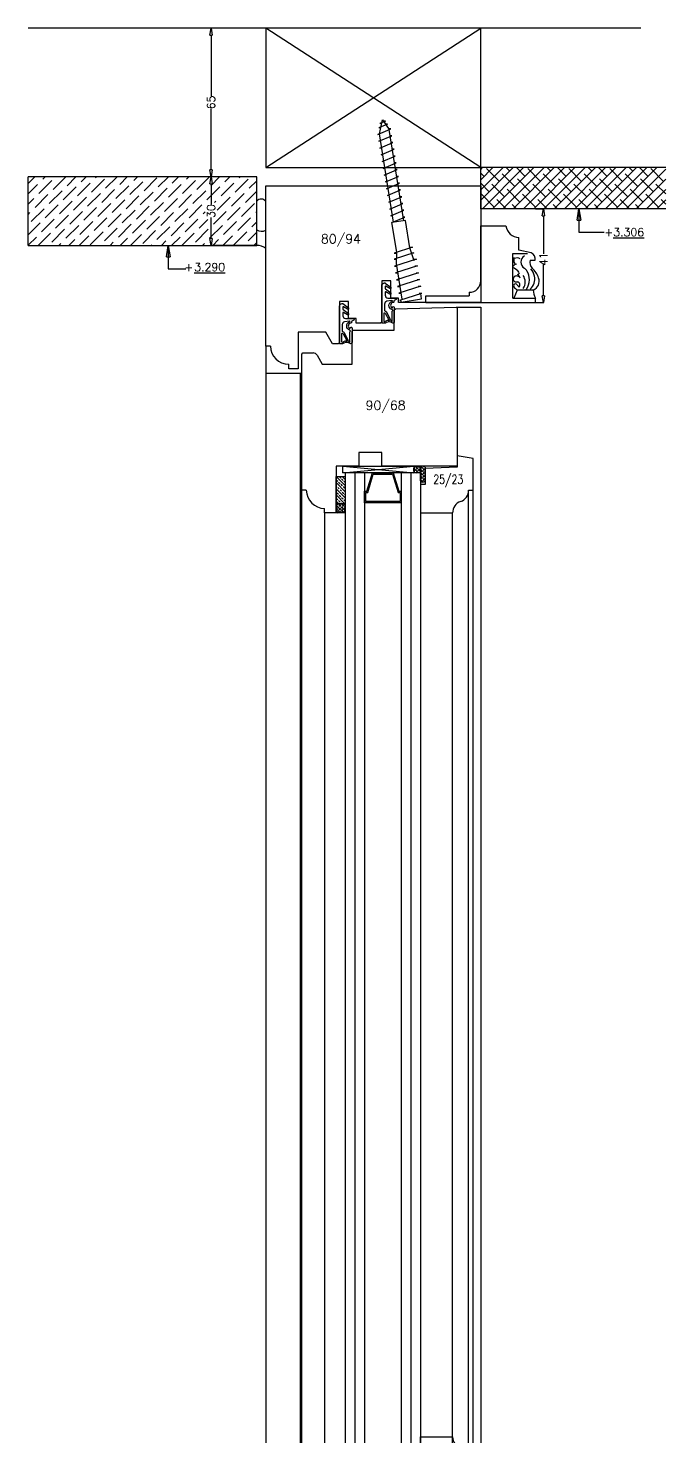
# Model space of a CAD drawing. Header units: millimetres. Extents: x 2806 to 10642, y -276 to 6064.
# Drawn here: x 4920 to 5199, y 5213 to 5829 of the extents above; entities that cross this region are included whole.
import ezdxf
from ezdxf.enums import TextEntityAlignment as Align

# ---------------------------------------------------------------- set-up
doc = ezdxf.new("R2010")
doc.units = ezdxf.units.MM
doc.layers.get('0').update_dxf_attribs({"color": 250})
doc.layers.add('dim', color=7, linetype='Continuous')
doc.styles.add('romans', font='romans.shx')
doc.dimstyles.new('Ech 1-1', dxfattribs={"dimtxt": 3.5, "dimasz": 3, "dimexe": 0.25, "dimexo": 0, "dimgap": 0.01, "dimtad": 0, "dimdec": 8, "dimzin": 12, "dimtxsty": 'romans', "dimblk": 'CLOSEDBLANK', "dimcen": 2.5, "dimclrd": 9, "dimclre": 9, "dimclrt": 6, "dimadec": 4, "dimazin": 3, "dimtfac": 1, "dimtdec": 8, "dimtmove": 0, "dimatfit": 3, "dimldrblk": 'CLOSEDBLANK', "dimfxl": 1, "dimarcsym": 0})

# ---------------------------------------------------------------- blocks, each defined once
blk = doc.blocks.new('_ClosedBlank')
at = {"color": 0, "linetype": 'ByBlock', "lineweight": -2}
for p, q in [((-1, 0.1666666666666667), (0, 0)), ((-1, 0.1666666666666667), (-1, -0.1666666666666667)), ((0, 0), (-1, -0.1666666666666667))]:
    blk.add_line(p, q, dxfattribs=at)
blk = doc.blocks.new('*D64')
at = {"layer": 'Defpoints', "color": 0, "transparency": 16777216}
for p in [(5020.408550265999, 5764.473250060501), (5000.417736265952, 5734.473250060501), (5020.408550265999, 5734.473250060501)]:
    blk.add_point(p, dxfattribs=at)
at = {"layer": 'dim', "color": 9, "lineweight": -2, "transparency": 16777216}
for p, q in [((5020.408550265999, 5764.473250060501), (5000.167736265952, 5764.473250060501)), ((5000.417736265952, 5761.473250060501), (5000.417736265952, 5752.316583393836)), ((5000.417736265952, 5737.473250060501), (5000.417736265952, 5746.629916727169)), ((5020.408550265999, 5734.473250060501), (5000.167736265952, 5734.473250060501))]:
    blk.add_line(p, q, dxfattribs=at)
at = {"layer": 'dim', "color": 9, "lineweight": -2, "transparency": 16777216, "xscale": 3, "yscale": 3, "zscale": 3}
for p, rotation in [((5000.417736265952, 5764.473250060501), 90), ((5000.417736265952, 5734.473250060501), 270)]:
    blk.add_blockref('_ClosedBlank', p, dxfattribs=dict(at, rotation=rotation))
at = {"layer": 'dim', "color": 6, "transparency": 16777216, "insert": (5000.417736265951, 5749.473250060503), "char_height": 3.5, "attachment_point": 5, "rotation": 90, "style": 'romans'}
blk.add_mtext('30', dxfattribs=at)
blk = doc.blocks.new('*D65')
at = {"layer": 'Defpoints', "color": 0, "transparency": 16777216}
for p in [(5000.417736265951, 5829.4732500605), (5024.408379362019, 5829.4732500605), (5020.408550265999, 5764.473250060501)]:
    blk.add_point(p, dxfattribs=at)
at = {"layer": 'dim', "color": 9, "lineweight": -2, "transparency": 16777216}
for p, q in [((5024.408379362019, 5829.4732500605), (5000.167736265951, 5829.4732500605)), ((5000.417736265951, 5826.4732500605), (5000.417736265951, 5799.733250060501)), ((5000.417736265951, 5767.473250060501), (5000.417736265951, 5794.2132500605)), ((5020.408550265999, 5764.473250060501), (5000.167736265951, 5764.473250060501))]:
    blk.add_line(p, q, dxfattribs=at)
at = {"layer": 'dim', "color": 9, "lineweight": -2, "transparency": 16777216, "xscale": 3, "yscale": 3, "zscale": 3}
for p, rotation in [((5000.417736265951, 5829.4732500605), 90), ((5000.417736265951, 5764.473250060501), 270)]:
    blk.add_blockref('_ClosedBlank', p, dxfattribs=dict(at, rotation=rotation))
at = {"layer": 'dim', "color": 6, "transparency": 16777216, "insert": (5000.41773626595, 5796.973250060501), "char_height": 3.5, "attachment_point": 5, "rotation": 90, "style": 'romans'}
blk.add_mtext('65', dxfattribs=at)
blk = doc.blocks.new('*D66')
at = {"layer": 'Defpoints', "color": 0, "transparency": 16777216}
for p in [(5142.408379361996, 5750.473250060501), (5145.842854142112, 5750.473250060501), (5142.408379361996, 5709.473250060501)]:
    blk.add_point(p, dxfattribs=at)
at = {"layer": 'dim', "color": 9, "lineweight": -2, "transparency": 16777216}
for p, q in [((5142.408379361996, 5750.473250060501), (5146.092854142112, 5750.473250060501)), ((5145.842854142112, 5747.473250060501), (5145.842854142112, 5730.816583393836)), ((5145.842854142112, 5712.473250060501), (5145.842854142112, 5726.129916727169)), ((5142.408379361996, 5709.473250060501), (5146.092854142112, 5709.473250060501))]:
    blk.add_line(p, q, dxfattribs=at)
at = {"layer": 'dim', "color": 9, "lineweight": -2, "transparency": 16777216, "xscale": 3, "yscale": 3, "zscale": 3}
for p, rotation in [((5145.842854142112, 5750.473250060501), 90), ((5145.842854142112, 5709.473250060501), 270)]:
    blk.add_blockref('_ClosedBlank', p, dxfattribs=dict(at, rotation=rotation))
at = {"layer": 'dim', "color": 6, "transparency": 16777216, "insert": (5145.842854142111, 5728.473250060503), "char_height": 3.5, "attachment_point": 5, "rotation": 90, "style": 'romans'}
blk.add_mtext('41', dxfattribs=at)

msp = doc.modelspace()

# ---------------------------------------------------------------- linework, layer by layer
for p, q in [((5188.408379362019, 5829.4732500605), (4920.40837936202, 5829.4732500605)), ((5118.408379362019, 5768.4732500605), (5024.408379362019, 5829.4732500605)), ((5024.408379362019, 5768.4732500605), (5118.408379362019, 5829.4732500605)), ((5118.408379362019, 5829.4732500605), (5024.408379362019, 5829.4732500605)), ((5024.408379362019, 5829.4732500605), (5024.408379362019, 5768.4732500605)), ((5118.408379362019, 5768.4732500605), (5118.408379362019, 5829.4732500605)), ((5077.631922260711, 5787.462623370669), (5073.841693801014, 5785.83868359195)), ((5074.611974221609, 5785.772924002165), (5073.841693801014, 5785.83868359195)), ((5074.078180105595, 5783.26260715365), (5075.374537244484, 5789.359090928617)), ((5076.692872276805, 5788.79880721171), (5074.248430109317, 5787.751475391275)), ((5075.018710529911, 5787.685715801489), (5074.248430109317, 5787.751475391275)), ((5075.374537244484, 5789.359090928617), (5078.331863486544, 5785.151081126106)), ((5076.692872276803, 5788.79880721171), (5075.709283432047, 5788.882777149438)), ((5077.631922260711, 5787.462623370669), (5076.648333415954, 5787.546593308396)), ((5084.756929598212, 5745.290585012025), (5078.331863486544, 5785.151081126106)), ((5080.314273684568, 5744.574478572334), (5074.078180105595, 5783.26260715365)), ((5024.408379362019, 5768.4732500605), (5118.408379362019, 5768.4732500605)), ((5199.408379361995, 5768.473250060501), (5118.408379361994, 5768.473250060501)), ((5118.408379361994, 5750.473250060501), (5118.408379361994, 5768.473250060501)), ((4920.408550265999, 5734.473250060501), (4920.408550265999, 5764.473250060501)), ((5020.408550265999, 5764.473250060501), (4920.408550265999, 5764.473250060501)), ((5020.408550265999, 5734.473250060501), (5020.408550265999, 5764.473250060501)), ((5024.408379361996, 5690.473250060501), (5024.408379361996, 5760.473250060536)), ((5024.408379361996, 5760.473250060536), (5118.408379361994, 5760.473250060536)), ((5118.408379361994, 5760.473250060536), (5118.408379361995, 5709.473250060501)), ((5199.408379361995, 5750.473250060501), (5118.408379361994, 5750.473250060501)), ((5085.497372250486, 5745.409936085307), (5079.573831032294, 5744.455127499053)), ((5081.660215052973, 5731.511400430204), (5079.573831032294, 5744.455127499053)), ((5087.442056528287, 5733.345300679047), (5085.497372250486, 5745.409936085307)), ((5118.408379361996, 5718.973250060502), (5118.408379361996, 5742.973250060502)), ((5118.408379361996, 5742.973250060502), (5129.408379361996, 5742.973250060502)), ((5135.073695057928, 5732.339738668026), (5135.073695057928, 5737.896856031575)), ((4920.408550265999, 5734.473250060501), (5020.408550265999, 5734.473250060501)), ((5088.501781848834, 5733.683246303361), (5080.521747217617, 5731.138419136168)), ((5080.521747217617, 5731.138419136168), (5081.633987010408, 5731.150569993479)), ((5089.216223219367, 5731.233403453392), (5080.531323244873, 5728.463795247308)), ((5081.549725608328, 5726.54128255654), (5081.660215052973, 5731.511400430204)), ((5087.389542056043, 5733.671095446048), (5088.501781848834, 5733.683246303361)), ((5089.250329191977, 5727.782533718671), (5087.442056528287, 5733.345300679047)), ((5088.132413768975, 5731.221563188306), (5089.216223219367, 5731.233403453392)), ((5132.408379361995, 5711.473250060501), (5132.408379361995, 5730.973250060501)), ((5132.408379361995, 5730.973250060501), (5138.908379361995, 5730.973250060501)), ((5140.529575120406, 5731.200021700003), (5135.073695057928, 5732.339738668026)), ((5080.531323244873, 5728.463795247308), (5081.643563037662, 5728.475946104621)), ((5084.069624602217, 5710.908070024862), (5081.549725608328, 5726.54128255654)), ((5140.099671121083, 5727.973250060501), (5142.193793429855, 5727.973250060501)), ((5079.108379361995, 5718.973250060501), (5075.108379361995, 5718.973250060501)), ((5075.108379361995, 5718.973250060501), (5075.108379361995, 5700.973250060501)), ((5079.108379361995, 5711.473250060501), (5079.108379361995, 5718.973250060501)), ((5092.166361538966, 5716.604127957949), (5082.532494988543, 5713.531895009644)), ((5091.054121746176, 5716.591977100637), (5092.166361538966, 5716.604127957949)), ((5082.408379361995, 5711.473250060501), (5079.108379361995, 5711.473250060501)), ((5081.808379361995, 5711.473250060501), (5081.808379361995, 5711.443398745308)), ((5082.408379361995, 5709.473250060501), (5082.408379361995, 5711.473250060501)), ((5082.532494988543, 5713.531895009644), (5083.644734781334, 5713.544045866958)), ((5083.009899281671, 5710.570124400549), (5092.643765832093, 5713.642357348854)), ((5083.009899281671, 5710.570124400549), (5083.515462823849, 5710.575647517509)), ((5083.662662480896, 5709.662434913038), (5083.503527716521, 5710.649691782736)), ((5083.662662480896, 5709.662434913038), (5092.547974308183, 5711.094647792419)), ((5091.531526039304, 5713.630206491542), (5092.643765832093, 5713.642357348854)), ((5092.547974308183, 5711.094647792419), (5092.162072504572, 5713.488745701438)), ((5094.408379361996, 5709.473250060502), (5094.408379361995, 5712.473250060501)), ((5094.408379361995, 5712.473250060501), (5113.408379361996, 5712.473250060501)), ((5113.408379361996, 5713.973250060502), (5113.408379361996, 5712.473250060501)), ((5132.408379361995, 5711.473250060501), (5142.408379361996, 5711.473250060501)), ((5134.352696774632, 5714.973250060496), (5132.882772843928, 5711.473250060501)), ((5141.408379361996, 5714.973250060496), (5134.352696774632, 5714.973250060496)), ((5142.408379361996, 5709.473250060501), (5142.408379361996, 5711.473250060501)), ((5060.608379361995, 5709.973250060501), (5056.608379361995, 5709.973250060501)), ((5056.608379361995, 5709.973250060501), (5056.608379361995, 5691.973250060501)), ((5060.608379361995, 5702.473250060501), (5060.608379361995, 5709.973250060501)), ((5080.608379361995, 5706.257104227167), (5081.108209906079, 5706.770120647588)), ((5080.608379361995, 5697.473250060501), (5080.608379361995, 5706.257104227167)), ((5081.108209906079, 5706.770120647588), (5107.608548817911, 5707.473250060501)), ((5118.408379361995, 5709.473250060501), (5082.408379361995, 5709.473250060501)), ((5094.408379361996, 5709.473250060502), (5118.408379361995, 5709.473250060501)), ((5107.608548817911, 5707.473250060501), (5118.408379361995, 5707.473250060501)), ((5107.608548817911, 5707.473250060501), (5108.108379361996, 5706.986266480922)), ((5108.108379361996, 5706.986266480922), (5108.108379361995, 5637.973250060501)), ((5118.408379361996, 5709.473250060501), (5142.408379361996, 5709.473250060501)), ((5118.408379361995, 5707.473250060501), (5118.408379361995, 3387.473250060526)), ((5063.908379361995, 5702.473250060501), (5060.608379361995, 5702.473250060501)), ((5063.308379361995, 5702.473250060501), (5063.308379361995, 5702.443398745308)), ((5063.908379361995, 5700.473250060501), (5063.908379361995, 5702.473250060501)), ((5074.608379361995, 5700.473250060501), (5063.908379361995, 5700.473250060501)), ((5075.108379361995, 5700.973250060501), (5074.608379361995, 5700.473250060501)), ((5050.608379361995, 5696.473250060501), (5038.608379361995, 5696.473250060501)), ((5038.608379361995, 5696.473250060501), (5038.608379361995, 5680.473250060501)), ((5053.608379361995, 5691.473250060501), (5050.608379361995, 5696.473250060501)), ((5056.608379361995, 5691.973250060501), (5056.108379361995, 5691.473250060501)), ((5062.108379361995, 5696.973250060501), (5062.608379361995, 5697.473250060501)), ((5062.108379361995, 5682.473250060501), (5062.108379361995, 5696.973250060501)), ((5062.608379361995, 5697.473250060501), (5080.608379361995, 5697.473250060501)), ((5024.408379361995, 5690.473250060501), (5024.408379361996, 3457.961746379495)), ((5026.408379361996, 5690.473250060501), (5024.408379361996, 5690.473250060501)), ((5040.108379361995, 5686.973250060501), (5040.608379361995, 5687.473250060501)), ((5040.108379361995, 5627.473250060503), (5040.108379361995, 5686.973250060501)), ((5040.608379361995, 5687.473250060501), (5045.058310158672, 5687.473250060501)), ((5046.788372537195, 5686.476686240046), (5049.11036552133, 5682.473250060501)), ((5056.108379361995, 5691.473250060501), (5053.608379361995, 5691.473250060501)), ((5034.408379361996, 5680.473250060501), (5034.408379361996, 5682.473250060501)), ((5038.608379361995, 5680.473250060501), (5034.408379361996, 5680.473250060501)), ((5049.11036552133, 5682.473250060501), (5062.108379361995, 5682.473250060501)), ((5040.108379361995, 5678.473250060501), (5024.408379361995, 5678.473250060501)), ((5039.608379361995, 3460.799061079617), (5039.608379361995, 5678.473250060501)), ((5075.108379361993, 5643.973250060507), (5065.108379361993, 5643.973250060507)), ((5065.108379361993, 5643.973250060507), (5065.108379361993, 5637.973250060507)), ((5075.108379361993, 5637.973250060507), (5075.108379361993, 5643.973250060507)), ((5065.108379361993, 5637.973250060507), (5055.108379361993, 5637.973250060507)), ((5055.108379361993, 5637.973250060507), (5055.108379361993, 5617.473250060507)), ((5058.108379361995, 5634.973250060501), (5089.108379361995, 5637.973250060501)), ((5058.108379361995, 5637.973250060501), (5089.108379361995, 5634.973250060501)), ((5058.108379361995, 5634.973250060501), (5058.108379361995, 5637.973250060501)), ((5058.108379361995, 5637.973250060501), (5089.108379361995, 5637.973250060501)), ((5108.108379361995, 5637.973250060501), (5075.108379361993, 5637.973250060507)), ((5089.108379361995, 5637.973250060501), (5089.108379361995, 5634.973250060501)), ((5090.108379361995, 5637.973250060498), (5092.108379361973, 5637.973250060496)), ((5092.108379361973, 5637.973250060496), (5092.108379362002, 5634.973250060496)), ((5092.108379361995, 5631.473250060527), (5092.108379361995, 5637.462450502616)), ((5108.108379361994, 5637.473250060523), (5094.108379361994, 5636.973250060523)), ((5094.108379361995, 5637.462450502616), (5094.108379361995, 5631.473250060527)), ((5094.108379361994, 5636.973250060523), (5094.108379361997, 5629.973250060523)), ((5115.108379361991, 5641.223250060523), (5108.108379361991, 5642.473250060523)), ((5108.108379361991, 5642.473250060523), (5108.108379361994, 5637.473250060523)), ((5115.108379361994, 5627.473250060525), (5115.108379361991, 5641.223250060523)), ((5055.108379362046, 5633.473250060501), (5059.108379362046, 5633.473250060501)), ((5055.108379362046, 5621.473250060501), (5055.108379362046, 5633.473250060501)), ((5089.108379361995, 5634.973250060501), (5058.108379361995, 5634.973250060501)), ((5059.108379361995, 5634.973250060501), (5059.108379361994, 3459.973250060516)), ((5092.108379361994, 5634.973250060501), (5059.108379361994, 5634.973250060501)), ((5059.108379362046, 5633.473250060501), (5059.108379362046, 5621.473250060501)), ((5063.358379361995, 5634.973250060501), (5063.358379361994, 3459.973250060516)), ((5067.608379361995, 5634.973250060501), (5067.608379361994, 3459.973250060516)), ((5068.607919097529, 5626.97359526878), (5071.041249884598, 5634.97359526878)), ((5068.963458116643, 5626.47359526878), (5071.396788903711, 5634.47359526878)), ((5071.041249884598, 5634.97359526878), (5080.174588317816, 5634.97359526878)), ((5071.396788903711, 5634.47359526878), (5079.819049298701, 5634.47359526878)), ((5079.819049298701, 5634.47359526878), (5082.252380085771, 5626.47359526878)), ((5080.174588317816, 5634.97359526878), (5082.607919104885, 5626.97359526878)), ((5083.608379361995, 5634.973250060501), (5083.608379361994, 3459.973250060516)), ((5087.858379361995, 5634.973250060503), (5087.858379361994, 3459.973250060516)), ((5092.108379362002, 5634.973250060496), (5090.108379362002, 5634.973250060496)), ((5092.108379361995, 5634.973250060501), (5092.108379361994, 3459.973250060516)), ((5040.108379361995, 4335.473250060515), (5040.108379361994, 5627.473250060503)), ((5042.108379361995, 5627.473250060501), (5040.108379361995, 5627.473250060503)), ((5067.607919097529, 5621.97359526878), (5067.607919097529, 5626.97359526878)), ((5067.607919097529, 5626.97359526878), (5068.607919097529, 5626.97359526878)), ((5068.107919097529, 5622.47359526878), (5068.107919097529, 5626.47359526878)), ((5068.107919097529, 5626.47359526878), (5068.963458116643, 5626.47359526878)), ((5082.252380085771, 5626.47359526878), (5083.107919104885, 5626.47359526878)), ((5082.607919104885, 5626.97359526878), (5083.607919104885, 5626.97359526878)), ((5083.107919104885, 5626.47359526878), (5083.107919104885, 5622.47359526878)), ((5083.607919104885, 5626.97359526878), (5083.607919104885, 5621.97359526878)), ((5094.108379361997, 5629.973250060523), (5092.108379361994, 5629.973250060523)), ((5092.108379361994, 5629.973250060523), (5092.108379361994, 5617.473250060523)), ((5113.108379361994, 5627.473250060525), (5115.108379361994, 5627.473250060525)), ((5113.108379361994, 4335.473250060521), (5113.108379361994, 5627.240155798033)), ((5115.108379361992, 4335.473250060521), (5115.108379361992, 5627.473250060505)), ((5050.108379361994, 5617.473250060501), (5050.108379361995, 5619.473250060501)), ((5055.108379362046, 5621.473250060501), (5059.108379362046, 5621.473250060501)), ((5055.108379362046, 5617.4732500605), (5055.108379362046, 5621.473250060501)), ((5059.108379362046, 5621.473250060501), (5055.108379362046, 5621.473250060501)), ((5059.108379362046, 5621.473250060501), (5059.108379362046, 5617.4732500605)), ((5083.607919104885, 5621.97359526878), (5067.607919097529, 5621.97359526878)), ((5083.107919104885, 5622.47359526878), (5068.107919097529, 5622.47359526878)), ((5055.108379361995, 5617.473250060501), (5050.108379361994, 5617.473250060501)), ((5050.108379361995, 5617.473250060496), (5050.108379361994, 4345.473250060515)), ((5059.108379362046, 5617.4732500605), (5055.108379362046, 5617.4732500605)), ((5092.108379361994, 5617.473250060523), (5106.108379361994, 5617.473250060523)), ((5106.108379361994, 4345.473250060522), (5106.108379361994, 5617.473250060525)), ((5092.108379361993, 5183.473250060522), (5092.108379361994, 5213.473250060522)), ((5092.108379361994, 5213.473250060522), (5106.108379361994, 5213.473250060522))]:
    msp.add_line(p, q)
at = {"linetype": 'Continuous'}
for p, q in [((5118.408379361994, 5767.6971867771), (5119.184442645394, 5768.473250060501)), ((5118.408379361994, 5763.207058716565), (5123.67457070593, 5768.473250060501)), ((5118.408379361994, 5758.716930656031), (5128.164698766464, 5768.473250060501)), ((5118.408379361994, 5754.226802595496), (5132.654826826999, 5768.473250060501)), ((5119.87185516416, 5764.670534518732), (5118.408379361995, 5766.134010320897)), ((5119.144954887534, 5750.473250060502), (5137.144954887533, 5768.473250060501)), ((5126.607047254962, 5762.425470488464), (5120.994387179294, 5768.038130564132)), ((5123.635082948068, 5750.473250060501), (5141.635082948068, 5768.473250060501)), ((5133.342239345764, 5760.180406458197), (5127.729579270096, 5765.793066533864)), ((5128.125211008603, 5750.473250060501), (5146.125211008602, 5768.473250060501)), ((5131.097175315496, 5766.915598548999), (5129.539523803993, 5768.473250060502)), ((5132.615339069138, 5750.473250060502), (5150.615339069137, 5768.473250060501)), ((5137.832367406299, 5764.670534518731), (5134.029651864528, 5768.473250060501)), ((5137.105467129672, 5750.473250060501), (5155.105467129672, 5768.473250060501)), ((5144.5675594971, 5762.425470488464), (5138.954899421432, 5768.038130564132)), ((5141.595595190207, 5750.473250060502), (5159.595595190206, 5768.473250060501)), ((5151.302751587902, 5760.180406458197), (5145.690091512234, 5765.793066533864)), ((5146.085723250741, 5750.473250060501), (5164.085723250741, 5768.473250060501)), ((5149.057687557634, 5766.915598548999), (5147.500036046131, 5768.473250060502)), ((5150.575851311276, 5750.473250060502), (5168.575851311275, 5768.473250060501)), ((5155.792879648438, 5764.670534518732), (5151.990164106667, 5768.473250060502)), ((5155.06597937181, 5750.473250060501), (5173.06597937181, 5768.473250060501)), ((5162.528071739238, 5762.425470488464), (5156.91541166357, 5768.038130564132)), ((5159.556107432345, 5750.473250060502), (5177.556107432344, 5768.473250060501)), ((5169.263263830041, 5760.180406458197), (5163.650603754373, 5765.793066533865)), ((5164.04623549288, 5750.473250060501), (5182.04623549288, 5768.473250060501)), ((5167.018199799772, 5766.915598548999), (5165.46054828827, 5768.473250060501)), ((5168.536363553414, 5750.473250060502), (5186.536363553413, 5768.473250060501)), ((5173.753391890576, 5764.670534518732), (5169.950676348805, 5768.473250060502)), ((5173.026491613949, 5750.473250060501), (5191.026491613949, 5768.473250060501)), ((5180.488583981376, 5762.425470488464), (5174.875923905708, 5768.038130564132)), ((5177.516619674484, 5750.473250060502), (5195.516619674483, 5768.473250060501)), ((5187.223776072179, 5760.180406458197), (5181.611115996511, 5765.793066533865)), ((5182.006747735019, 5750.473250060502), (5199.408379361995, 5767.874881687479)), ((5184.978712041911, 5766.915598548999), (5183.421060530409, 5768.473250060501)), ((5191.713904132713, 5764.670534518732), (5187.911188590942, 5768.473250060502)), ((5198.449096223515, 5762.425470488463), (5192.836436147847, 5768.038130564131)), ((4920.408550266, 5757.019639192213), (4924.551455434909, 5761.162544361122)), ((4920.622593381943, 5761.72381036869), (4923.372033073753, 5764.473250060501)), ((4925.112721442476, 5757.233682308155), (4930.725381518144, 5762.846342383823)), ((4926.796519465176, 5763.407608391389), (4927.862161134287, 5764.4732500605)), ((4931.286647525711, 5758.917480330856), (4936.842417255356, 5764.473250060501)), ((4935.776775586245, 5754.427352270319), (4941.389435661913, 5760.040012345987)), ((4937.460573608946, 5760.601278353556), (4941.33254531589, 5764.473250060501)), ((4941.950701669479, 5756.11115029302), (4947.563361745147, 5761.723810368688)), ((4943.63449969218, 5762.285076376254), (4945.822673376424, 5764.473250060498)), ((4948.124627752714, 5757.794948315721), (4953.737287828382, 5763.407608391389)), ((4949.808425775414, 5763.968874398955), (4950.312801436958, 5764.473250060499)), ((4954.298553835949, 5759.47874633842), (4959.293057558027, 5764.473250060498)), ((4958.788681896485, 5754.988618277887), (4964.401341972153, 5760.601278353555)), ((4960.472479919184, 5761.162544361121), (4963.783185618561, 5764.473250060498)), ((4964.962607979719, 5756.672416300587), (4970.575268055387, 5762.285076376254)), ((4966.64640600242, 5762.846342383822), (4968.273313679096, 5764.473250060498)), ((4971.136534062955, 5758.356214323288), (4976.749194138622, 5763.968874398955)), ((4977.310460146188, 5760.040012345987), (4981.743697860698, 5764.473250060497)), ((4981.800588206724, 5755.549884285453), (4987.413248282392, 5761.162544361121)), ((4983.484386229423, 5761.723810368687), (4986.233825921235, 5764.473250060499)), ((4987.974514289958, 5757.233682308153), (4993.587174365626, 5762.846342383821)), ((4989.658312312658, 5763.407608391388), (4990.723953981769, 5764.473250060499)), ((4994.148440373194, 5758.917480330854), (4999.704210102838, 5764.473250060499)), ((4998.638568433729, 5754.427352270321), (5004.251228509397, 5760.040012345989)), ((5000.322366456428, 5760.601278353553), (5004.194338163371, 5764.473250060497)), ((5004.812494516966, 5756.111150293022), (5010.425154592634, 5761.72381036869)), ((5006.496292539664, 5762.285076376255), (5008.684466223907, 5764.473250060499)), ((5010.986420600198, 5757.794948315721), (5016.599080675866, 5763.407608391389)), ((5012.6702186229, 5763.968874398956), (5013.174594284443, 5764.473250060499)), ((5017.160346683433, 5759.478746338421), (5020.408550265997, 5762.726949920985)), ((5122.116919194426, 5757.935342427931), (5118.408379361993, 5761.643882260364)), ((5128.852111285229, 5755.690278397663), (5123.239451209561, 5761.302938473331)), ((5140.077431436565, 5757.93534242793), (5134.464771360897, 5763.548002503598)), ((5146.812623527368, 5755.690278397662), (5141.1999634517, 5761.30293847333)), ((5158.037943678703, 5757.93534242793), (5152.425283603035, 5763.548002503598)), ((5164.773135769507, 5755.690278397663), (5159.160475693839, 5761.302938473331)), ((5175.998455920841, 5757.93534242793), (5170.385795845174, 5763.548002503598)), ((5182.733648011645, 5755.690278397663), (5177.120987935977, 5761.302938473331)), ((5186.496875795553, 5750.473250060502), (5199.408379361996, 5763.384753626944)), ((5193.95896816298, 5757.93534242793), (5188.346308087313, 5763.548002503598)), ((5199.408379361995, 5756.97605928945), (5195.081500178114, 5761.302938473331)), ((4920.408550265999, 5752.529511131678), (4922.867657412209, 5754.988618277888)), ((4923.428923419776, 5751.059756224921), (4929.041583495444, 5756.672416300589)), ((4929.602849503011, 5752.743554247621), (4935.215509578679, 5758.356214323289)), ((4934.092977563544, 5748.253426187085), (4939.705637639212, 5753.866086262753)), ((4940.26690364678, 5749.937224209786), (4945.879563722448, 5755.549884285454)), ((4946.440829730014, 5751.621022232485), (4952.053489805682, 5757.233682308153)), ((4952.61475581325, 5753.304820255186), (4958.227415888918, 5758.917480330854)), ((4957.104883873784, 5748.814692194652), (4962.717543949452, 5754.42735227032)), ((4963.27880995702, 5750.498490217353), (4968.891470032688, 5756.111150293021)), ((4969.452736040254, 5752.182288240052), (4975.065396115921, 5757.79494831572)), ((4975.626662123488, 5753.866086262752), (4981.239322199156, 5759.47874633842)), ((4980.116790184024, 5749.375958202218), (4985.729450259691, 5754.988618277886)), ((4986.290716267259, 5751.05975622492), (4991.903376342927, 5756.672416300587)), ((4992.464642350493, 5752.743554247619), (4998.077302426161, 5758.356214323287)), ((5001.882927617779, 5753.181583393835), (5002.567430486699, 5753.866086262755)), ((5003.128696494264, 5749.937224209786), (5008.741356569932, 5755.549884285454)), ((5009.302622577498, 5751.621022232486), (5014.915282653166, 5757.233682308154)), ((5015.476548660733, 5753.304820255186), (5020.408550265997, 5758.236821860451)), ((5124.361983224695, 5751.200150337128), (5118.749323149027, 5756.812810412795)), ((5129.579011561856, 5750.473250060501), (5125.484515239827, 5754.56774638253)), ((5135.587303376031, 5753.445214367395), (5129.974643300363, 5759.057874443063)), ((5142.322495466833, 5751.200150337128), (5136.709835391165, 5756.812810412795)), ((5147.539523803994, 5750.473250060501), (5143.445027481966, 5754.567746382529)), ((5153.547815618169, 5753.445214367395), (5147.935155542501, 5759.057874443063)), ((5160.283007708971, 5751.200150337128), (5154.670347633303, 5756.812810412795)), ((5165.500036046132, 5750.473250060501), (5161.405539724105, 5754.567746382529)), ((5171.508327860307, 5753.445214367395), (5165.895667784639, 5759.057874443063)), ((5178.24351995111, 5751.200150337128), (5172.630859875442, 5756.812810412796)), ((5183.46054828827, 5750.473250060501), (5179.366051966243, 5754.567746382529)), ((5189.468840102445, 5753.445214367395), (5183.856180026777, 5759.057874443063)), ((5196.204032193248, 5751.200150337128), (5190.59137211758, 5756.812810412796)), ((5190.987003856088, 5750.473250060502), (5199.408379361994, 5758.894625566409)), ((5195.477131916622, 5750.473250060501), (5199.408379361995, 5754.404497505874)), ((5199.408379361996, 5752.485931228915), (5197.326564208382, 5754.567746382529)), ((4920.408550265998, 5748.039383071144), (4921.183859389509, 5748.814692194655)), ((4921.745125397077, 5744.885830141687), (4927.357785472745, 5750.498490217355)), ((4927.91905148031, 5746.569628164384), (4933.531711555978, 5752.182288240052)), ((4932.409179540845, 5742.079500103851), (4938.021839616513, 5747.692160179519)), ((4938.58310562408, 5743.763298126551), (4944.195765699747, 5749.375958202218)), ((4944.757031707315, 5745.447096149252), (4950.369691782983, 5751.05975622492)), ((4950.930957790551, 5747.130894171953), (4956.543617866218, 5752.743554247621)), ((4955.421085851085, 5742.640766111418), (4961.033745926753, 5748.253426187086)), ((4961.595011934319, 5744.324564134117), (4967.207672009987, 5749.937224209785)), ((4967.768938017553, 5746.008362156817), (4973.381598093221, 5751.621022232485)), ((4973.942864100789, 5747.692160179518), (4979.555524176457, 5753.304820255186)), ((4978.432992161324, 5743.202032118985), (4984.045652236992, 5748.814692194653)), ((4984.606918244558, 5744.885830141684), (4990.219578320226, 5750.498490217352)), ((4990.780844327795, 5746.569628164386), (4996.393504403462, 5752.182288240054)), ((4996.95477041103, 5748.253426187086), (4997.792907169928, 5749.091562945984)), ((5001.444898471564, 5743.763298126551), (5007.057558547232, 5749.375958202219)), ((5007.618824554798, 5745.447096149252), (5013.231484630466, 5751.05975622492)), ((5013.792750638032, 5747.13089417195), (5019.4054107137, 5752.743554247618)), ((5019.966676721268, 5748.814692194653), (5020.408550265999, 5749.256565739383)), ((5134.06913962239, 5750.473250060501), (5132.21970733063, 5752.322682352262)), ((5152.029651864529, 5750.473250060501), (5150.180219572769, 5752.322682352261)), ((5169.990164106667, 5750.473250060502), (5168.140731814908, 5752.322682352262)), ((5187.950676348805, 5750.473250060502), (5186.101244057046, 5752.322682352262)), ((4920.408550266, 5739.059126950074), (4925.673987450044, 5744.324564134117)), ((4926.235253457609, 5740.39570208115), (4931.847913533277, 5746.008362156818)), ((4930.725381518145, 5735.905574020616), (4936.338041593813, 5741.518234096284)), ((4936.89930760138, 5737.589372043317), (4942.511967677048, 5743.202032118985)), ((4943.073233684616, 5739.273170066018), (4948.685893760284, 5744.885830141686)), ((4949.24715976785, 5740.956968088717), (4954.859819843517, 5746.569628164385)), ((4953.737287828384, 5736.466840028183), (4959.349947904052, 5742.07950010385)), ((4959.911213911619, 5738.150638050883), (4965.523873987287, 5743.763298126551)), ((4966.085139994854, 5739.834436073584), (4971.697800070522, 5745.447096149252)), ((4972.259066078089, 5741.518234096284), (4977.871726153757, 5747.130894171952)), ((4976.749194138623, 5737.028106035749), (4982.361854214291, 5742.640766111417)), ((4982.92312022186, 5738.711904058451), (4988.535780297528, 5744.324564134119)), ((4989.097046305095, 5740.395702081151), (4994.709706380763, 5746.008362156819)), ((4993.587174365629, 5735.905574020617), (4999.199834441297, 5741.518234096285)), ((4995.270972388328, 5742.07950010385), (4998.956389011646, 5745.764916727168)), ((4999.761100448864, 5737.589372043317), (5005.373760524531, 5743.202032118985)), ((5005.935026532097, 5739.273170066015), (5011.547686607765, 5744.885830141683)), ((5012.108952615334, 5740.956968088718), (5017.721612691002, 5746.569628164386)), ((5018.282878698568, 5742.640766111417), (5020.408550265998, 5744.766437678847)), ((4920.408550265999, 5734.56899888954), (4923.990189427343, 5738.150638050884)), ((4924.802929497495, 5734.473250060501), (4930.164115510578, 5739.834436073585)), ((4933.783185618565, 5734.473250060501), (4934.654243571114, 5735.34430801305)), ((4938.273313679099, 5734.473250060501), (4940.828169654349, 5737.028106035751)), ((4942.763441739634, 5734.473250060501), (4947.002095737583, 5738.71190405845)), ((4947.56336174515, 5734.783042005483), (4953.176021820818, 5740.395702081151)), ((4956.233825921237, 5734.473250060501), (4957.666149881352, 5735.905574020616)), ((4960.723953981772, 5734.473250060501), (4963.840075964587, 5737.589372043317)), ((4965.214082042306, 5734.473250060501), (4970.014002047822, 5739.273170066017)), ((4970.57526805539, 5735.34430801305), (4976.187928131058, 5740.956968088718)), ((4978.68446622391, 5734.473250060501), (4980.678056191593, 5736.466840028184)), ((4983.174594284445, 5734.473250060501), (4986.851982274829, 5738.150638050884)), ((4987.664722344979, 5734.473250060501), (4993.025908358061, 5739.834436073584)), ((4996.644978466048, 5734.473250060501), (4997.516036418597, 5735.34430801305)), ((5001.135106526583, 5734.473250060501), (5003.68996250183, 5737.028106035748)), ((5005.625234587117, 5734.473250060501), (5009.863888585067, 5738.711904058451)), ((5010.425154592634, 5734.783042005482), (5016.037814668302, 5740.39570208115)), ((5016.599080675868, 5736.466840028183), (5020.408550265999, 5740.276309618314)), ((5019.095618768722, 5734.473250060501), (5020.408550265999, 5735.786181557779)), ((4974.194338163376, 5734.473250060501), (4974.504130108357, 5734.783042005482)), ((5089.109446727658, 5637.076780231776), (5089.052581632844, 5637.019915136962)), ((5089.109446727657, 5637.076780231772), (5089.648262094921, 5636.537964864508)), ((5089.850317857646, 5637.817651361764), (5089.311502490382, 5637.2788359945)), ((5089.850317857646, 5637.817651361761), (5090.38913322491, 5637.278835994497)), ((5090.591188987635, 5637.076780231776), (5090.052373620371, 5636.537964864512)), ((5090.591188987633, 5637.076780231773), (5091.130004354897, 5636.537964864509)), ((5091.332060117623, 5637.817651361764), (5090.793244750359, 5637.2788359945)), ((5091.332060117622, 5637.81765136176), (5091.870875484886, 5637.278835994496)), ((5092.072931247609, 5637.076780231774), (5091.534115880345, 5636.53796486451)), ((5092.07293124761, 5637.076780231772), (5092.108379361981, 5637.041332117401)), ((5092.108379361996, 5636.614363077513), (5092.611746614873, 5636.110995824635)), ((5092.813802377598, 5637.39068232189), (5092.274987010334, 5636.851866954627)), ((5092.432644600844, 5637.771840098641), (5092.611746614873, 5637.592738084611)), ((5092.813802377597, 5637.390682321888), (5093.352617744861, 5636.851866954624)), ((5093.368622150898, 5637.94550209519), (5093.015858140322, 5637.592738084614)), ((5093.554673507586, 5636.649811191903), (5093.015858140322, 5636.110995824639)), ((5093.554673507585, 5636.6498111919), (5094.093488874849, 5636.110995824636)), ((5094.108379361995, 5637.203517046311), (5093.75672927031, 5636.851866954627)), ((5055.108379362045, 5633.42704454511), (5059.108379362046, 5629.427044545109)), ((5055.108379362045, 5630.732967708789), (5059.108379362045, 5626.732967708789)), ((5055.162999325316, 5632.025386163677), (5055.836518534396, 5631.351866954597)), ((5056.173278138936, 5631.015107350056), (5056.846797348016, 5630.341588140976)), ((5056.510037743476, 5633.372424581837), (5057.183556952557, 5632.698905372757)), ((5057.520316557097, 5632.362145768217), (5058.193835766177, 5631.688626559137)), ((5057.756250682974, 5633.473250060501), (5059.108379362045, 5632.12112138143)), ((5058.530595370717, 5631.351866954597), (5059.108379362046, 5630.774082963268)), ((5059.103289101133, 5633.473250060501), (5059.108379362045, 5633.468159799589)), ((5089.850317857647, 5636.335909101788), (5089.311502490384, 5635.797093734524)), ((5089.850317857645, 5636.335909101785), (5090.389133224909, 5635.797093734521)), ((5090.591188987633, 5635.595037971799), (5090.05237362037, 5635.056222604535)), ((5090.591188987632, 5635.595037971797), (5091.130004354896, 5635.056222604533)), ((5091.332060117621, 5636.335909101786), (5090.793244750357, 5635.797093734523)), ((5091.332060117621, 5636.335909101786), (5091.870875484885, 5635.797093734522)), ((5092.07293124761, 5635.595037971798), (5091.534115880346, 5635.056222604534)), ((5092.072931247609, 5635.595037971798), (5092.108379361996, 5635.55958985741)), ((5092.108379361996, 5635.132620817536), (5092.611746614873, 5634.629253564659)), ((5092.108379361996, 5633.65087855756), (5092.611746614873, 5633.147511304683)), ((5092.108379361996, 5632.169136297583), (5092.611746614873, 5631.665769044705)), ((5092.813802377598, 5635.908940061915), (5092.274987010334, 5635.370124694651)), ((5092.813802377598, 5634.427197801938), (5092.274987010334, 5633.888382434674)), ((5092.813802377598, 5632.945455541962), (5092.274987010334, 5632.406640174699)), ((5092.813802377598, 5631.463713281985), (5092.488097218721, 5631.138008123108)), ((5092.813802377597, 5635.908940061911), (5093.352617744861, 5635.370124694648)), ((5092.813802377597, 5634.427197801935), (5093.352617744861, 5633.888382434671)), ((5092.813802377597, 5632.945455541959), (5093.352617744861, 5632.406640174695)), ((5092.813802377597, 5631.463713281982), (5093.290872368618, 5630.986643290961)), ((5093.554673507586, 5635.168068931926), (5093.015858140322, 5634.629253564662)), ((5093.554673507586, 5633.68632667195), (5093.015858140322, 5633.147511304686)), ((5093.554673507586, 5632.204584411973), (5093.015858140322, 5631.665769044709)), ((5093.554673507585, 5635.168068931924), (5094.093488874849, 5634.62925356466)), ((5093.554673507585, 5633.686326671947), (5094.093488874849, 5633.147511304684)), ((5093.554673507585, 5632.204584411971), (5094.093488874849, 5631.665769044707)), ((5094.108379361995, 5635.721774786334), (5093.75672927031, 5635.370124694649)), ((5094.108379361995, 5634.240032526359), (5093.75672927031, 5633.888382434674)), ((5094.108379361995, 5632.758290266382), (5093.75672927031, 5632.406640174697)), ((5055.108379362045, 5629.385929290627), (5055.499758929856, 5628.994549722815)), ((5055.108379362045, 5628.038890872468), (5059.108379362045, 5624.038890872468)), ((5055.108379362046, 5626.691852454305), (5055.162999325316, 5626.637232491034)), ((5055.108379362044, 5625.344814036148), (5058.979943337691, 5621.473250060501)), ((5055.499758929856, 5626.300472886494), (5056.173278138936, 5625.626953677414)), ((5055.836518534396, 5628.657790118275), (5056.510037743476, 5627.984270909195)), ((5056.510037743476, 5625.290194072874), (5057.183556952557, 5624.616674863794)), ((5056.846797348016, 5627.647511304655), (5057.520316557097, 5626.973992095575)), ((5057.183556952557, 5630.004828536436), (5057.857076161637, 5629.331309327356)), ((5057.520316557097, 5624.279915259254), (5058.193835766177, 5623.606396050174)), ((5057.857076161637, 5626.637232491035), (5058.530595370717, 5625.963713281955)), ((5058.193835766177, 5628.994549722816), (5058.867354975257, 5628.321030513736)), ((5058.867354975257, 5625.626953677415), (5059.108379362045, 5625.385929290627)), ((5055.108379362044, 5622.650737199827), (5056.285866501371, 5621.473250060501)), ((5055.108379362046, 5621.034291098033), (5055.162999325317, 5620.979671134763)), ((5055.365055088041, 5620.777615372042), (5055.108379362046, 5620.520939646047)), ((5055.108379362046, 5619.552548838057), (5055.162999325315, 5619.497928874787)), ((5055.365055088043, 5619.295873112067), (5055.108379362048, 5619.039197386072)), ((5055.108379362045, 5618.070806578081), (5055.162999325315, 5618.01618661481)), ((5055.162999325315, 5623.943155654714), (5055.836518534396, 5623.269636445634)), ((5055.365055088041, 5620.777615372039), (5055.903870455305, 5620.238800004775)), ((5055.365055088039, 5619.295873112063), (5055.903870455303, 5618.7570577448)), ((5056.060689776499, 5621.473250060501), (5055.567110850765, 5620.979671134766)), ((5056.105926218031, 5620.036744242055), (5055.567110850767, 5619.497928874791)), ((5056.105926218032, 5618.555001982079), (5055.567110850768, 5618.016186614816)), ((5056.105926218029, 5620.036744242051), (5056.644741585293, 5619.497928874787)), ((5056.105926218027, 5618.555001982076), (5056.644741585291, 5618.016186614812)), ((5056.151162659554, 5621.473250060501), (5056.644741585293, 5620.979671134763)), ((5056.173278138936, 5622.932876841094), (5056.846797348016, 5622.259357632014)), ((5056.846797348018, 5620.777615372042), (5056.307981980754, 5620.238800004779)), ((5056.846797348019, 5619.295873112067), (5056.307981980755, 5618.757057744803)), ((5056.846797348016, 5620.777615372039), (5057.38561271528, 5620.238800004775)), ((5056.846797348016, 5619.295873112063), (5057.38561271528, 5618.7570577448)), ((5057.542432036476, 5621.473250060501), (5057.048853110742, 5620.979671134766)), ((5057.587668478007, 5620.036744242055), (5057.048853110743, 5619.497928874791)), ((5057.587668478006, 5618.555001982078), (5057.048853110742, 5618.016186614815)), ((5057.183556952556, 5621.922598027474), (5057.632904919527, 5621.473250060502)), ((5057.587668478004, 5620.036744242051), (5058.126483845268, 5619.497928874787)), ((5057.587668478004, 5618.555001982076), (5058.126483845268, 5618.016186614812)), ((5057.632904919531, 5621.473250060501), (5058.126483845269, 5620.979671134764)), ((5058.328539607995, 5620.777615372042), (5057.789724240731, 5620.238800004779)), ((5058.328539607994, 5619.295873112066), (5057.78972424073, 5618.757057744802)), ((5058.328539607993, 5620.77761537204), (5058.867354975257, 5620.238800004776)), ((5058.328539607992, 5619.295873112063), (5058.867354975256, 5618.7570577448)), ((5058.530595370717, 5623.269636445634), (5059.108379362046, 5622.691852454305)), ((5059.024174296453, 5621.473250060501), (5058.530595370718, 5620.979671134766)), ((5059.069410737981, 5620.036744242054), (5058.530595370717, 5619.49792887479)), ((5059.069410737982, 5618.555001982078), (5058.530595370718, 5618.016186614814)), ((5059.06941073798, 5620.036744242052), (5059.108379362045, 5619.997775617988)), ((5059.06941073798, 5618.555001982076), (5059.108379362044, 5618.516033358012)), ((5055.365055088044, 5617.814130852092), (5055.108379362049, 5617.557455126097)), ((5055.365055088039, 5617.814130852086), (5055.705935879626, 5617.4732500605)), ((5056.846797348018, 5617.814130852091), (5056.505916556428, 5617.473250060501)), ((5056.846797348015, 5617.814130852088), (5057.187678139602, 5617.473250060501)), ((5058.328539607995, 5617.81413085209), (5057.987658816404, 5617.4732500605)), ((5058.328539607992, 5617.814130852088), (5058.669420399578, 5617.473250060502))]:
    msp.add_line(p, q, dxfattribs=at)
for points in [[(5074.137855642236, 5782.892385827511), (5073.367575221642, 5782.958145417299), (5079.052414293271, 5785.393839308101), (5078.104376852539, 5785.474774187838)], [(5074.615259935364, 5779.930615218416), (5073.844979514768, 5779.996374808203), (5079.529818586398, 5782.432068699005), (5078.759538165803, 5782.497828288791)], [(5075.09266422849, 5776.968844609321), (5074.322383807897, 5777.034604199108), (5080.007222879525, 5779.470298089909), (5079.23694245893, 5779.536057679696)], [(5075.570068521618, 5774.007074000225), (5074.799788101023, 5774.072833590012), (5080.484627172652, 5776.508527480812), (5079.714346752058, 5776.5742870706)], [(5076.047472814745, 5771.04530339113), (5075.277192394151, 5771.111062980915), (5080.962031465779, 5773.546756871718), (5080.191751045185, 5773.612516461503)], [(5076.524877107871, 5768.083532782033), (5075.754596687278, 5768.14929237182), (5081.439435758905, 5770.584986262621), (5080.669155338311, 5770.650745852408)], [(5077.002281400999, 5765.121762172937), (5076.232000980404, 5765.187521762723), (5081.916840052034, 5767.623215653525), (5081.146559631439, 5767.688975243313)], [(5077.479685694126, 5762.159991563841), (5076.709405273532, 5762.225751153627), (5082.394244345161, 5764.661445044429), (5081.623963924566, 5764.727204634217)], [(5077.957089987253, 5759.198220954746), (5077.18680956666, 5759.263980544532), (5082.871648638287, 5761.699674435335), (5082.101368217693, 5761.76543402512)], [(5078.434494280381, 5756.23645034565), (5077.664213859786, 5756.302209935437), (5083.349052931414, 5758.737903826238), (5082.578772510819, 5758.803663416024)], [(5078.911898573508, 5753.274679736554), (5078.141618152913, 5753.340439326341), (5083.826457224542, 5755.776133217142), (5083.056176803947, 5755.841892806929)], [(5079.389302866633, 5750.312909127459), (5078.619022446041, 5750.378668717245), (5084.303861517668, 5752.814362608046), (5083.533581097074, 5752.880122197833)], [(5079.866707159762, 5747.351138518362), (5079.096426739168, 5747.416898108149), (5084.781265810796, 5749.852591998951), (5084.010985390201, 5749.918351588737)], [(5079.573831032296, 5744.455127499053), (5079.573831032294, 5744.455127499053), (5085.258670103923, 5746.890821389855), (5084.488389683329, 5746.956580979641)], [(5089.03729496002, 5728.437888306925), (5090.256744366457, 5728.451210394333), (5080.622877816036, 5725.378977446027), (5081.735117608826, 5725.391128303341)], [(5089.621908866794, 5725.477288927924), (5090.734148659585, 5725.489439785237), (5081.100282109162, 5722.417206836932), (5082.212521901954, 5722.429357694245)], [(5090.099313159923, 5722.515518318829), (5091.211552952712, 5722.527669176142), (5081.57768640229, 5719.455436227835), (5082.68992619508, 5719.46758708515)], [(5090.576717453049, 5719.553747709732), (5091.688957245839, 5719.565898567045), (5082.055090695417, 5716.49366561874), (5083.167330488207, 5716.505816476053)]]:
    msp.add_lwpolyline(points)
for points in [[(5078.965993149338, 5708.223494845263, 0.2065050504398902), (5079.5900142173, 5707.12699175642, 0.2775279876564625), (5079.754299603619, 5707.251514731101), (5079.837030187262, 5707.458173802524, -0.6262668152323098), (5080.554955569509, 5707.509225943708, -0.1314411963326112), (5080.608379361995, 5707.309513819928), (5080.608379361995, 5700.973249810713, -0.5091088478127406), (5079.733536027497, 5700.546752393483, 0.2944239164706152), (5077.088841135994, 5700.700169489533, -0.1734880960759432), (5076.454532995574, 5700.473249810713), (5075.108379361995, 5700.473249810713), (5075.108379361995, 5716.848576720197, -0.4153335345393447), (5076.328383764616, 5718.073249810712, -0.04811506714616728), (5076.56156300558, 5718.050758538662, -0.1133753069915374), (5076.643398868473, 5718.014399161544), (5079.068410306792, 5716.194174290508, -0.2359658734761708), (5079.108379361995, 5716.114197508461), (5079.108379361995, 5715.701139594723, -0.2476591870842605), (5079.064818763231, 5715.618589040587, -0.2879370719060571), (5078.692852180275, 5715.604077953323), (5076.90805289264, 5716.63005411296, 0.5767224903972996), (5076.608379361995, 5716.456660954824), (5076.608379361995, 5715.668758663818, 0.2359658734761165), (5076.688317472399, 5715.508805099723), (5079.068410306792, 5713.722296341833, -0.2359658734761708), (5079.108379361995, 5713.642319559786), (5079.108379361995, 5713.229261646048, -0.2476591870842605), (5079.064818763231, 5713.146711091912, -0.2879370719060571), (5078.692852180275, 5713.132200004648), (5076.908052892641, 5714.158176164286, 0.5767224903972775), (5076.608379361995, 5713.984783006149), (5076.608379361995, 5712.700508205936, 0.3840936844649655), (5077.703793100163, 5711.477816117932, 0.02181284432319211), (5077.808379993865, 5711.473249053484), (5081.633280193909, 5711.473251067519), (5081.62565510035, 5711.386095320756, -0.3330431822003431), (5080.825750294684, 5710.492704639913, 0.2932451242456058), (5080.437317555294, 5710.117506159953, -0.00852753219958533), (5080.327959811823, 5709.687946178115, -0.2655173449449999), (5080.150949769482, 5709.510936135774, -0.02374837110368696), (5079.944955582614, 5709.465120031791, 0.3561488062391908), (5078.965993149326, 5708.223494845136, 0.3561488062391908)], [(5078.266822591638, 5708.181762080287, -0.3550050331181713), (5079.75594054919, 5710.139805506576, 0.5676237149673666), (5079.781306147468, 5710.221833840544, 0.2470803572822222), (5079.519166356357, 5710.318621507054), (5077.270812929755, 5710.022933485549, 0.3517038519017413), (5076.330379361996, 5708.851342572622), (5076.330379361996, 5706.036742493638, 0.414213562373095), (5076.630379361996, 5705.736742493638), (5076.717179097968, 5705.736742493638, -0.2770734156419701), (5076.981931878705, 5705.577830994559), (5078.79740521645, 5702.171092590057, 0.04111189588580732), (5078.882296627049, 5701.964620037748), (5079.166478490203, 5701.294362272172, 0.5066602499223443), (5079.699301691608, 5701.292380013139, 0.277099509237565), (5079.708379361995, 5701.514388882654), (5079.708379361995, 5705.66493666546, -0.2134217652833861), (5079.808379361994, 5705.88854346321, 0.886227434425651), (5079.467522706125, 5706.37702646317, -0.2505705389931), (5078.267246526901, 5708.175228857279)], [(5060.465993149338, 5699.223494845263, 0.2065050504398902), (5061.0900142173, 5698.12699175642, 0.2775279876564625), (5061.254299603619, 5698.251514731101), (5061.337030187262, 5698.458173802524, -0.6262668152323098), (5062.054955569509, 5698.509225943708, -0.1314411963326112), (5062.108379361995, 5698.309513819928), (5062.108379361995, 5691.973249810713, -0.5091088478127406), (5061.233536027497, 5691.546752393483, 0.2944239164706152), (5058.588841135994, 5691.700169489533, -0.1734880960759432), (5057.954532995574, 5691.473249810713), (5056.608379361995, 5691.473249810713), (5056.608379361995, 5707.848576720197, -0.4153335345393447), (5057.828383764616, 5709.073249810712, -0.04811506714616728), (5058.06156300558, 5709.050758538662, -0.1133753069915374), (5058.143398868473, 5709.014399161544), (5060.568410306792, 5707.194174290508, -0.2359658734761708), (5060.608379361995, 5707.114197508461), (5060.608379361995, 5706.701139594723, -0.2476591870842605), (5060.564818763231, 5706.618589040587, -0.2879370719060571), (5060.192852180275, 5706.604077953323), (5058.40805289264, 5707.63005411296, 0.5767224903972996), (5058.108379361995, 5707.456660954824), (5058.108379361995, 5706.668758663818, 0.2359658734761165), (5058.188317472399, 5706.508805099723), (5060.568410306792, 5704.722296341833, -0.2359658734761708), (5060.608379361995, 5704.642319559786), (5060.608379361995, 5704.229261646048, -0.2476591870842605), (5060.564818763231, 5704.146711091912, -0.2879370719060571), (5060.192852180275, 5704.132200004648), (5058.408052892641, 5705.158176164286, 0.5767224903972775), (5058.108379361995, 5704.984783006149), (5058.108379361995, 5703.700508205936, 0.3840936844649655), (5059.203793100163, 5702.477816117932, 0.02181284432319211), (5059.308379993865, 5702.473249053484), (5063.133280193909, 5702.473251067519), (5063.12565510035, 5702.386095320756, -0.3330431822003431), (5062.325750294684, 5701.492704639913, 0.2932451242456058), (5061.937317555294, 5701.117506159953, -0.00852753219958533), (5061.827959811823, 5700.687946178115, -0.2655173449449999), (5061.650949769482, 5700.510936135774, -0.02374837110368696), (5061.444955582614, 5700.465120031791, 0.3561488062391908), (5060.465993149326, 5699.223494845136, 0.3561488062391908)], [(5059.766822591638, 5699.181762080287, -0.3550050331181713), (5061.25594054919, 5701.139805506576, 0.5676237149673666), (5061.281306147468, 5701.221833840544, 0.2470803572822222), (5061.019166356357, 5701.318621507054), (5058.770812929755, 5701.022933485549, 0.3517038519017413), (5057.830379361996, 5699.851342572622), (5057.830379361996, 5697.036742493638, 0.414213562373095), (5058.130379361996, 5696.736742493638), (5058.217179097968, 5696.736742493638, -0.2770734156419701), (5058.481931878705, 5696.577830994559), (5060.29740521645, 5693.171092590057, 0.04111189588580732), (5060.382296627049, 5692.964620037748), (5060.666478490203, 5692.294362272172, 0.5066602499223443), (5061.199301691608, 5692.292380013139, 0.277099509237565), (5061.208379361995, 5692.514388882654), (5061.208379361995, 5696.66493666546, -0.2134217652833861), (5061.308379361994, 5696.88854346321, 0.886227434425651), (5060.967522706125, 5697.37702646317, -0.2505705389931), (5059.767246526901, 5699.175228857279)]]:
    msp.add_lwpolyline(points, format="xyb")
for points in [[(5076.68000829305, 5701.143307614367, -0.6327143575303208), (5076.108379361995, 5701.414196183559), (5076.108379361995, 5704.740410683683, -0.7809101337451142), (5076.673132142731, 5704.881499184604), (5078.26830745031, 5701.888150359668, 0.1173328942148939), (5078.360223709617, 5701.784029690981, -1.218085275463155), (5078.076059674127, 5701.513508408859, 0.2857760723374891), (5077.838080284676, 5701.628256634654, 0.1455877377072854)], [(5058.18000829305, 5692.143307614367, -0.6327143575303208), (5057.608379361995, 5692.414196183559), (5057.608379361995, 5695.740410683683, -0.7809101337451142), (5058.173132142731, 5695.881499184604), (5059.76830745031, 5692.888150359668, 0.1173328942148939), (5059.860223709617, 5692.784029690981, -1.218085275463155), (5059.576059674127, 5692.513508408859, 0.2857760723374891), (5059.338080284676, 5692.628256634654, 0.1455877377072854)]]:
    msp.add_lwpolyline(points, format="xyb", close=True)
for centre, radius, start, end in [((5022.335433697737, 5752.12205773842), 2.611040264663717, 37.44704662348931, 137.5647910601679), ((5022.61273944005, 5744.579435971614), 3.912904762581997, 235.7117630974758, 297.3162798965415), ((5135.463864920453, 5744.031766837264), 6.147305354004433, 189.9152908369229, 266.3609871659648), ((5020.375258972579, 5727.872860676559), 6.600473341352207, 52.33562034657905, 89.71249539295472), ((5129.325379508955, 5728.436162781606), 3.718342247695667, 347.8159235468057, 12.18407645319428), ((5134.28910415685, 5725.974261371268), 3.022448037147262, 61.20624207029091, 112.2082455912972), ((5139.153746225912, 5727.184621168551), 3.170093809056412, 121.5065199737324, 238.4934800262676), ((5139.111773685249, 5728.42623693771), 3.115131268030499, 351.6386871604277, 62.92645850465208), ((5134.4896230371, 5723.664291780202), 2.639449733027998, 103.4503084854743, 142.0468800093884), ((5129.718585728604, 5718.505193763644), 6.8893337316395, 37.50545187367143, 63.68329548694267), ((5134.127847321098, 5727.399229488736), 1.194796030485142, 167.8159235468057, 257.8159235468057), ((5135.717713978103, 5721.578958103701), 3.404841628238893, 31.50651997373237, 58.49348002626763), ((5132.340777338881, 5719.509040048166), 7.365682678060259, 326.0840290409851, 31.50651997373237), ((5143.229369211253, 5726.93682847014), 3.296843922476409, 161.6773469580445, 226.52159234193), ((5135.559245793893, 5719.665149306313), 6.536322890144567, 12.35563529829912, 43.57861636393908), ((5133.371168834748, 5716.540609108028), 11.03024551287104, 19.54626132484901, 46.52159234193003), ((5113.408379361996, 5718.973250060502), 5, 270, 0), ((5133.841324584615, 5719.782541664927), 1.249144172821836, 128.0235782717866, 254.2276487234412), ((5133.662129229435, 5716.85715594009), 0.8383516524228786, 30.67457090245981, 213.7170297905242), ((5134.119813003828, 5719.426394935712), 1.701246254619794, 22.73997313917069, 128.0235782717866), ((5134.081243372165, 5720.631961005613), 2.131795995994766, 254.2276487234412, 285.7723512765588), ((5137.73680858258, 5719.274078151034), 3.899213629945721, 210.6745709024598, 230.5426265603294), ((5133.955911262796, 5723.517079456591), 1.831739699123552, 287.0386775780735, 322.4615595767817), ((5131.919208530628, 5718.669042038187), 4.026425281644569, 20.57423175246869, 50.27256543124593), ((5134.116046949381, 5717.204148547889), 1.480132857986998, 320.5419472989202, 68.40919262592904), ((5132.980684772065, 5718.467808139109), 4.895496035366842, 324.7716141554281, 35.83493857614554), ((5136.184561405558, 5719.802126352467), 5.896180464301255, 311.340119334002, 12.35563529829912), ((5139.835743626221, 5718.835710899456), 4.170346135506386, 292.1541386804813, 19.54626132484901), ((5137.427834230351, 5719.37018639584), 5.365586595018643, 213.7170297905242, 235.0317568750753), ((5148.416462909176, 5715.082702502553), 7.008938210694811, 180.8947743168415, 210.9960174850111), ((5034.408379361996, 5690.473250060501), 8, 180, 270), ((5045.058310158673, 5685.473250060502), 1.999999999999091, 30.11373315099281, 90.00000000002606), ((5090.504500904123, 5636.473250060498), 1.551422661990621, 104.7930176084145, 255.2069823918624), ((5093.108379361995, 5636.738992739016), 1.23425732151488, 35.88414978027686, 144.1158502197231), ((5093.108379361995, 5632.223250060527), 1.25, 216.869897645844, 323.130102354156), ((5050.108379361995, 5627.473250060501), 8, 180, 270), ((5107.953446692317, 5627.356702929291), 5.156250000019392, 288.7207882155414, 1.295171387461453), ((5111.26331203167, 5617.589797191743), 5.156250000019059, 108.7207882154775, 181.2951713872998), ((5111.26331203167, 5213.356702929303), 5.156250000019059, 178.7048286127002, 251.2792117845225)]:
    msp.add_arc(centre, radius, start, end)

# ---------------------------------------------------------------- texts
at = {"style": 'romans'}
for s, p in [('+', (4988.750258643731, 5723.224291929659)), ('%%U3.290', (4993.083591977065, 5723.224291929659))]:
    msp.add_text(s, height=3.5, dxfattribs=at).set_placement(p)
at = {"layer": 'dim', "style": 'romans'}
for s, p in [('80/94', (5057.25684209086, 5735.340352268048)), ('90/68', (5076.793521719642, 5662.550400489))]:
    msp.add_text(s, height=4, dxfattribs=at).set_placement(p, align=Align.CENTER)
at = {"layer": 'dim', "style": 'romans', "width": 0.75}
msp.add_text('25/23', height=3.999999999999999, dxfattribs=at).set_placement((5104.224318365796, 5632.158325578594), align=Align.MIDDLE_CENTER)
at = {"layer": 'dim', "color": 6, "insert": (5172.501403482178, 5738.524291929659), "char_height": 3.5, "attachment_point": 7, "style": 'romans'}
msp.add_mtext('+{\\L3.306}', dxfattribs=at)

# ---------------------------------------------------------------- dimensions: what is measured, and where the dimension line sits
at = {"layer": 'dim'}
dim = msp.add_linear_dim(base=(5000.417736265951, 5829.4732500605), p1=(5020.408550265999, 5764.473250060501), p2=(5024.408379362019, 5829.4732500605), angle=90, dimstyle='Ech 1-1', dxfattribs=at)
dim.commit()
dim.dimension.update_dxf_attribs({"geometry": '*D65', "text_midpoint": (5000.41773626595, 5796.973250060501)})
for base, p1, p2, angle, picture, middle in [((5000.417736265952, 5734.473250060501), (5020.408550265999, 5764.473250060501), (5020.408550265999, 5734.473250060501), 270, '*D64', (5000.417736265951, 5749.473250060503)), ((5145.842854142112, 5750.473250060501), (5142.408379361996, 5709.473250060501), (5142.408379361996, 5750.473250060501), 90, '*D66', (5145.842854142111, 5728.473250060503))]:
    dim = msp.add_linear_dim(base=base, p1=p1, p2=p2, angle=angle, dimstyle='Ech 1-1', dxfattribs=at)
    dim.commit()
    dim.dimension.update_dxf_attribs({"geometry": picture, "text_midpoint": middle, "dimtype": 160})

# ---------------------------------------------------------------- leaders
at = {"layer": 'dim', "annotation_type": 0, "has_hookline": 1, "hookline_direction": 0, "text_width": 18.16666666666666}
msp.add_leader([(5161.408379361996, 5750.473250060501), (5161.408379361996, 5740.274291929659), (5172.491403482178, 5740.274291929659)], dimstyle='Ech 1-1', override={"dimasz": 5, "dimgap": 0.01, "dimtad": 0}, dxfattribs=at)
at = {"layer": 'dim'}
msp.add_leader([(4981.708515667238, 5734.473250060501), (4981.708515667238, 5724.274291929659), (4989.406925310398, 5724.274291929659)], dimstyle='Ech 1-1', override={"dimasz": 5, "dimgap": 0.01, "dimtad": 0}, dxfattribs=at)

doc.saveas('drawing.dxf')
